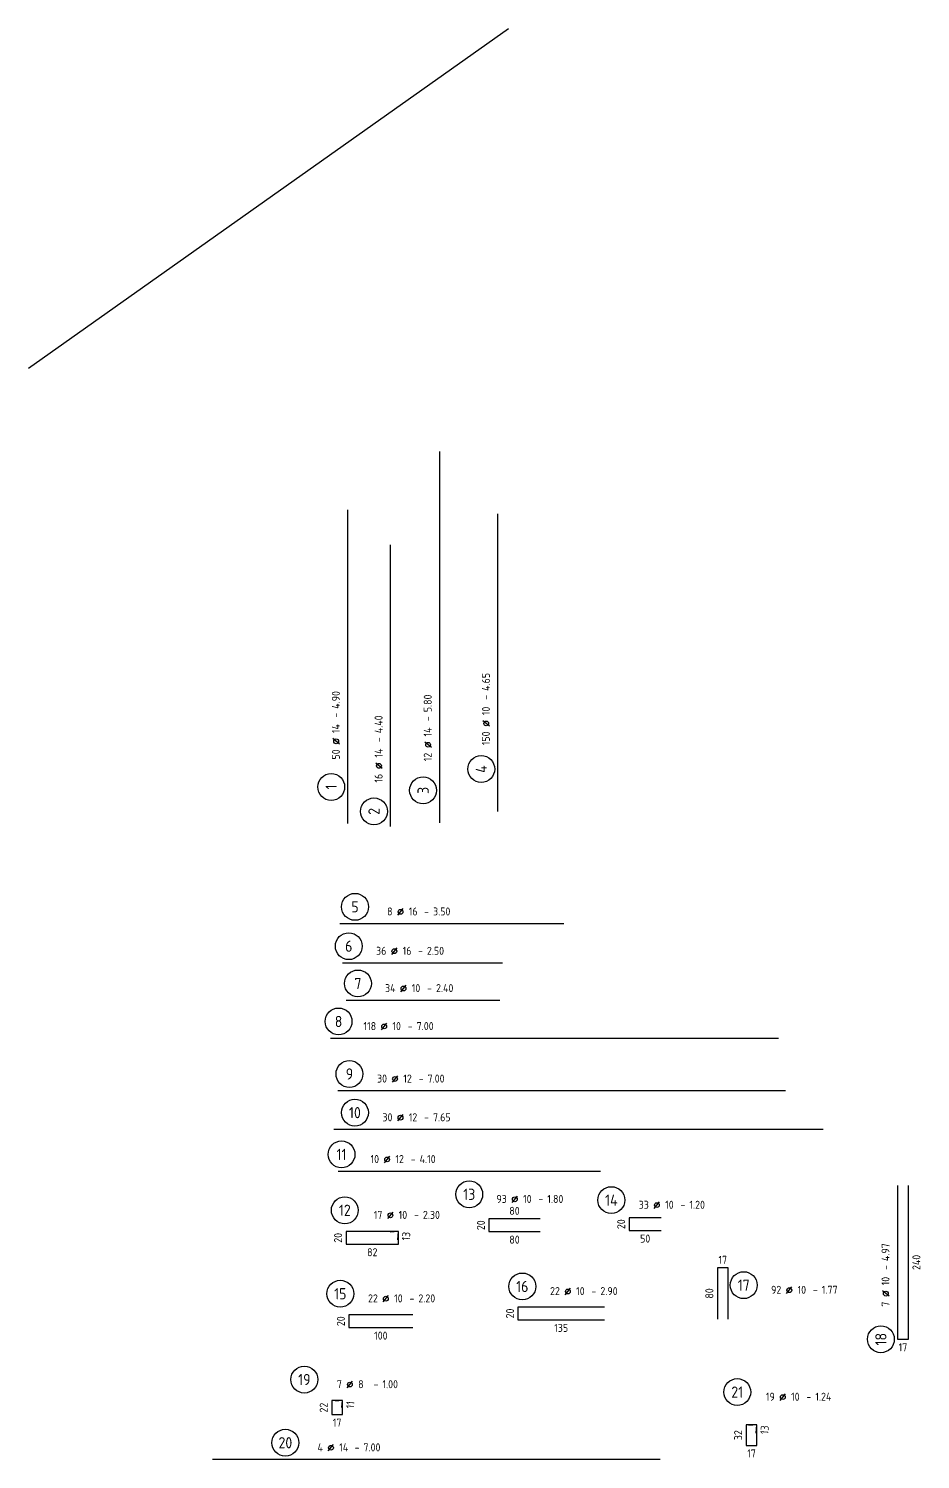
# Model space of a CAD drawing. Extents: x -11.1 to 77.6, y -9.5 to 63.5.
# Drawn here: x 62.61 to 76.55, y 26.78 to 49.12 of the extents above; entities that cross this region are included whole.
import ezdxf
from ezdxf.enums import TextEntityAlignment as Align

# ---------------------------------------------------------------- set-up
doc = ezdxf.new("R2010")
doc.units = 0
doc.header["$LTSCALE"] = 0.5
doc.linetypes.add('AUSGEZOGEN', pattern=[1000.01, 1000, 0.01])
doc.layers.add('NOPLOT', color=7, linetype='Continuous', plot=False)
doc.layers.add('RAHMEN', color=7, linetype='Continuous')
doc.layers.add('RND', color=7, linetype='Continuous')
doc.styles.add('txt', font='isocp.shx')

# ---------------------------------------------------------------- blocks, each defined once
blk = doc.blocks.new('DINA0')
at = {"layer": 'NOPLOT', "color": 191, "linetype": 'AUSGEZOGEN'}
blk.add_line((123.9, 87.637), (138.9, 98.246), dxfattribs=at)
blk = doc.blocks.new('RND_AUSZ')
at = {"layer": 'RND', "color": 7, "linetype": 'Continuous'}
blk.add_line((1.341, 0.262), (1.509, 0.466), dxfattribs=at)
at = {"layer": 'RND', "color": 1, "linetype": 'Continuous'}
blk.add_circle((0, 0.52), 0.42, dxfattribs=at)
at = {"layer": 'RND', "color": 7, "linetype": 'Continuous'}
blk.add_circle((1.425, 0.364), 0.075, dxfattribs=at)
at = {"layer": 'RND', "color": 7, "linetype": 'Continuous', "style": 'txt'}
blk.add_text('-', height=0.25, dxfattribs=at).set_placement((2.163, 0.25))
for tag, p in [('WIEOFT', (-0.536, 0.25)), ('STK', (1.174, 0.25))]:
    blk.add_attdef(tag, text='', height=0.25, dxfattribs=at).set_placement(p, align=Align.RIGHT)
at = {"layer": 'RND', "color": 1, "linetype": 'Continuous', "style": 'txt'}
blk.add_attdef('POS', text='', height=0.35, dxfattribs=at).set_placement((0, 0.52), align=Align.MIDDLE)
at = {"layer": 'RND', "color": 7, "linetype": 'Continuous', "style": 'txt'}
for tag, p in [('DS', (1.683, 0.25)), ('LANG', (2.441, 0.25)), ('TEXT', (3.669, 0.25))]:
    blk.add_attdef(tag, p, '', height=0.25, dxfattribs=at)

msp = doc.modelspace()

# ---------------------------------------------------------------- linework, layer by layer
at = {"layer": 'RND', "color": 1, "linetype": 'AUSGEZOGEN'}
for points in [[(69.041, 36.7177), (69.041, 42.5177)], [(67.6049, 36.7074), (67.6049, 41.6074)], [(69.95, 36.8953), (69.95, 41.5453)], [(68.2731, 36.6626), (68.2731, 41.0626)], [(67.4782, 35.1465), (70.9782, 35.1465)], [(67.5229, 34.532), (70.0229, 34.532)], [(67.5796, 33.9494), (69.9796, 33.9494)], [(67.3357, 33.3563), (74.3357, 33.3563)], [(67.448, 32.5363), (74.448, 32.5363)], [(67.3855, 31.9319), (75.0355, 31.9319)], [(67.4542, 31.2795), (71.5542, 31.2795)], [(76.1963, 31.0529), (76.1963, 28.6529), (76.3663, 28.6529), (76.3663, 31.0529)], [(70.6096, 30.5335), (69.8096, 30.5335), (69.8096, 30.3335), (70.6096, 30.3335)], [(72.5022, 30.5498), (72.0022, 30.5498), (72.0022, 30.3498), (72.5022, 30.3498)], [(68.3855, 30.2073), (68.3969, 30.3368), (67.5769, 30.3368), (67.5769, 30.1368), (68.3969, 30.1368), (68.3969, 30.3368), (68.2674, 30.3255)], [(73.55, 28.9681), (73.55, 29.7681), (73.38, 29.7681), (73.38, 28.9681)], [(71.6143, 29.1552), (70.2643, 29.1552), (70.2643, 28.9552), (71.6143, 28.9552)], [(68.6205, 29.0342), (67.6205, 29.0342), (67.6205, 28.8342), (68.6205, 28.8342)], [(67.5126, 27.5853), (67.5222, 27.6948), (67.3522, 27.6948), (67.3522, 27.4748), (67.5222, 27.4748), (67.5222, 27.6948), (67.4126, 27.6853)], [(73.9881, 27.1848), (73.9994, 27.3143), (73.8294, 27.3143), (73.8294, 26.9943), (73.9994, 26.9943), (73.9994, 27.3143), (73.8699, 27.303)], [(72.4869, 26.7762), (65.4869, 26.7762)]]:
    msp.add_lwpolyline(points, dxfattribs=at)

# ---------------------------------------------------------------- block references
at = {"layer": 'RAHMEN', "color": 7, "linetype": 'AUSGEZOGEN', "xscale": 0.5, "yscale": 0.5, "zscale": 0.5}
msp.add_blockref('DINA0', (0.6649, 0), dxfattribs=at)
at = {"layer": 'RND', "color": 7, "linetype": 'AUSGEZOGEN', "xscale": 0.5, "yscale": 0.5, "zscale": 0.5, "rotation": 90}
for p, values in [((69.95, 37.5585), {'POS': '4', 'STK': '150', 'DS': '10', 'LANG': '4.65'}), ((69.041, 37.2255), {'POS': '3', 'STK': '12', 'DS': '14', 'LANG': '5.80'}), ((68.2731, 36.8968), {'POS': '2', 'STK': '16', 'DS': '14', 'LANG': '4.40'}), ((76.1963, 28.6529), {'POS': '18', 'STK': '7', 'DS': '10', 'LANG': '4.97'})]:
    msp.add_blockref('RND_AUSZ', p, dxfattribs=at).add_auto_attribs(values)
at = {"layer": 'RND', "color": 1, "linetype": 'AUSGEZOGEN', "xscale": 0.5, "yscale": 0.5, "zscale": 0.5, "rotation": 90}
msp.add_blockref('RND_AUSZ', (67.6049, 37.2788), dxfattribs=at).add_auto_attribs({'POS': '1', 'STK': '50', 'DS': '14', 'LANG': '4.90'})
at = {"layer": 'RND', "color": 102, "linetype": 'AUSGEZOGEN', "xscale": 0.5, "yscale": 0.5, "zscale": 0.5}
for p, values in [((67.7161, 35.1465), {'POS': '5', 'STK': '8', 'DS': '16', 'LANG': '3.50'}), ((67.6199, 34.532), {'POS': '6', 'STK': '36', 'DS': '16', 'LANG': '2.50'})]:
    msp.add_blockref('RND_AUSZ', p, dxfattribs=at).add_auto_attribs(values)
at = {"layer": 'RND', "color": 1, "linetype": 'AUSGEZOGEN', "xscale": 0.5, "yscale": 0.5, "zscale": 0.5}
for p, values in [((67.7627, 33.9494), {'POS': '7', 'STK': '34', 'DS': '10', 'LANG': '2.40'}), ((67.7152, 31.9319), {'POS': '10', 'STK': '30', 'DS': '12', 'LANG': '7.65'}), ((66.6282, 26.7762), {'POS': '20', 'STK': '4', 'DS': '14', 'LANG': '7.00'})]:
    msp.add_blockref('RND_AUSZ', p, dxfattribs=at).add_auto_attribs(values)
at = {"layer": 'RND', "color": 7, "linetype": 'AUSGEZOGEN', "xscale": 0.5, "yscale": 0.5, "zscale": 0.5}
for p, values in [((67.4596, 33.3563), {'POS': '8', 'STK': '118', 'DS': '10', 'LANG': '7.00'}), ((67.6302, 32.5363), {'POS': '9', 'STK': '30', 'DS': '12', 'LANG': '7.00'}), ((67.5058, 31.2795), {'POS': '11', 'STK': '10', 'DS': '12', 'LANG': '4.10'}), ((69.5018, 30.6566), {'POS': '13', 'STK': '93', 'DS': '10', 'LANG': '1.80'}), ((67.5576, 30.4069), {'POS': '12', 'STK': '17', 'DS': '10', 'LANG': '2.30'}), ((71.723, 30.5657), {'POS': '14', 'STK': '33', 'DS': '10', 'LANG': '1.20'}), ((67.4867, 29.1036), {'POS': '15', 'STK': '22', 'DS': '10', 'LANG': '2.20'}), ((70.3315, 29.2171), {'POS': '16', 'STK': '22', 'DS': '10', 'LANG': '2.90'}), ((73.7924, 29.2374), {'POS': '17', 'STK': '92', 'DS': '10', 'LANG': '1.77'}), ((66.9249, 27.7629), {'POS': '19', 'STK': '7', 'DS': '8', 'LANG': '1.00'}), ((73.6912, 27.5675), {'POS': '21', 'STK': '19', 'DS': '10', 'LANG': '1.24'})]:
    msp.add_blockref('RND_AUSZ', p, dxfattribs=at).add_auto_attribs(values)

# ---------------------------------------------------------------- texts
at = {"layer": 'RND', "color": 7, "linetype": 'AUSGEZOGEN', "style": 'txt'}
for s, p in [('80', (70.2096, 30.6585)), ('80', (70.2096, 30.2085)), ('50', (72.2522, 30.2248)), ('82', (67.9869, 30.0118)), ('17', (73.465, 29.8931)), ('135', (70.9393, 28.8302)), ('100', (68.1205, 28.7092)), ('17', (76.2813, 28.5279)), ('17', (67.4372, 27.3498)), ('17', (73.9144, 26.8693))]:
    msp.add_text(s, height=0.125, dxfattribs=at).set_placement(p, align=Align.MIDDLE)
for s, rotation, p in [('20', 90, (69.6846, 30.4335)), ('20', 90, (71.8772, 30.4498)), ('20', 90, (67.4519, 30.2368)), ('13', 84.99986, (68.5157, 30.2611)), ('240', 90, (76.4913, 29.8529)), ('80', 90, (73.255, 29.3681)), ('20', 90, (70.1393, 29.0552)), ('20', 90, (67.4955, 28.9342)), ('22', 90, (67.2272, 27.5848)), ('11', 84.99986, (67.6419, 27.6292)), ('13', 84.99986, (74.1183, 27.2387)), ('32', 90, (73.7044, 27.1543))]:
    msp.add_text(s, height=0.125, rotation=rotation, dxfattribs=at).set_placement(p, align=Align.MIDDLE)

doc.saveas('drawing.dxf')
